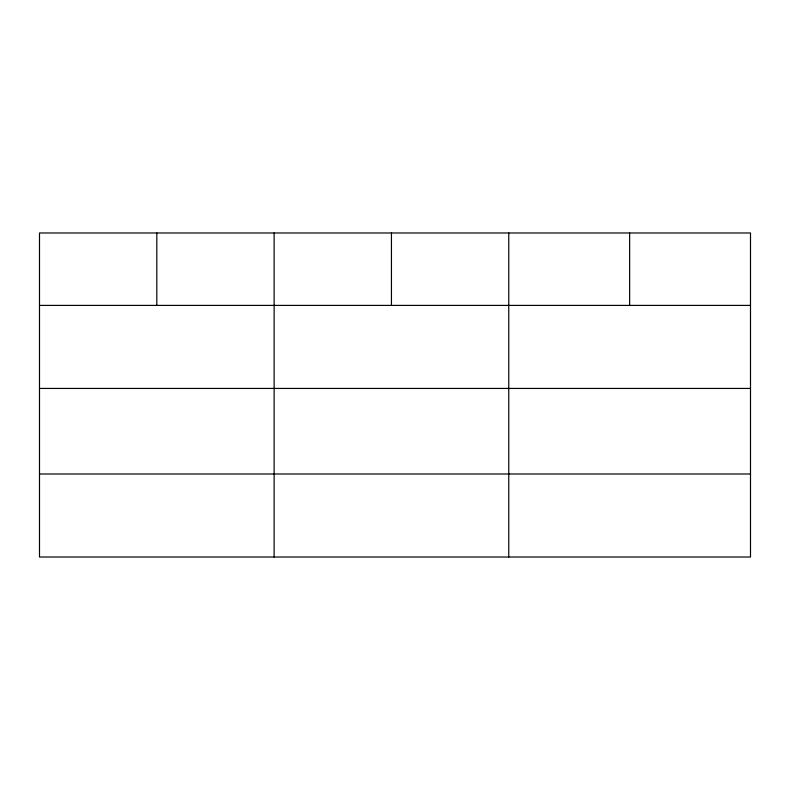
<?xml version="1.0" encoding="UTF-8"?>
<svg xmlns="http://www.w3.org/2000/svg" width="790" height="790" viewBox="0 0 790 790"><rect width="100%" height="100%" fill="white"/><g stroke="black" fill="none" stroke-linecap="round" stroke-linejoin="round"><path stroke-width="1.19" d="M750.5 388.433L750.5 232.981L39.5 232.981L39.5 557.019L750.5 557.019L750.5 388.433L39.5 388.433M39.5 305.404L750.5 305.404M39.5 473.99L750.5 473.99M629.63 232.981L629.63 305.404M508.76 232.981L508.76 557.019M391.445 232.981L391.445 305.404M274.13 232.981L274.13 557.019M156.815 232.981L156.815 305.404"/></g></svg>
